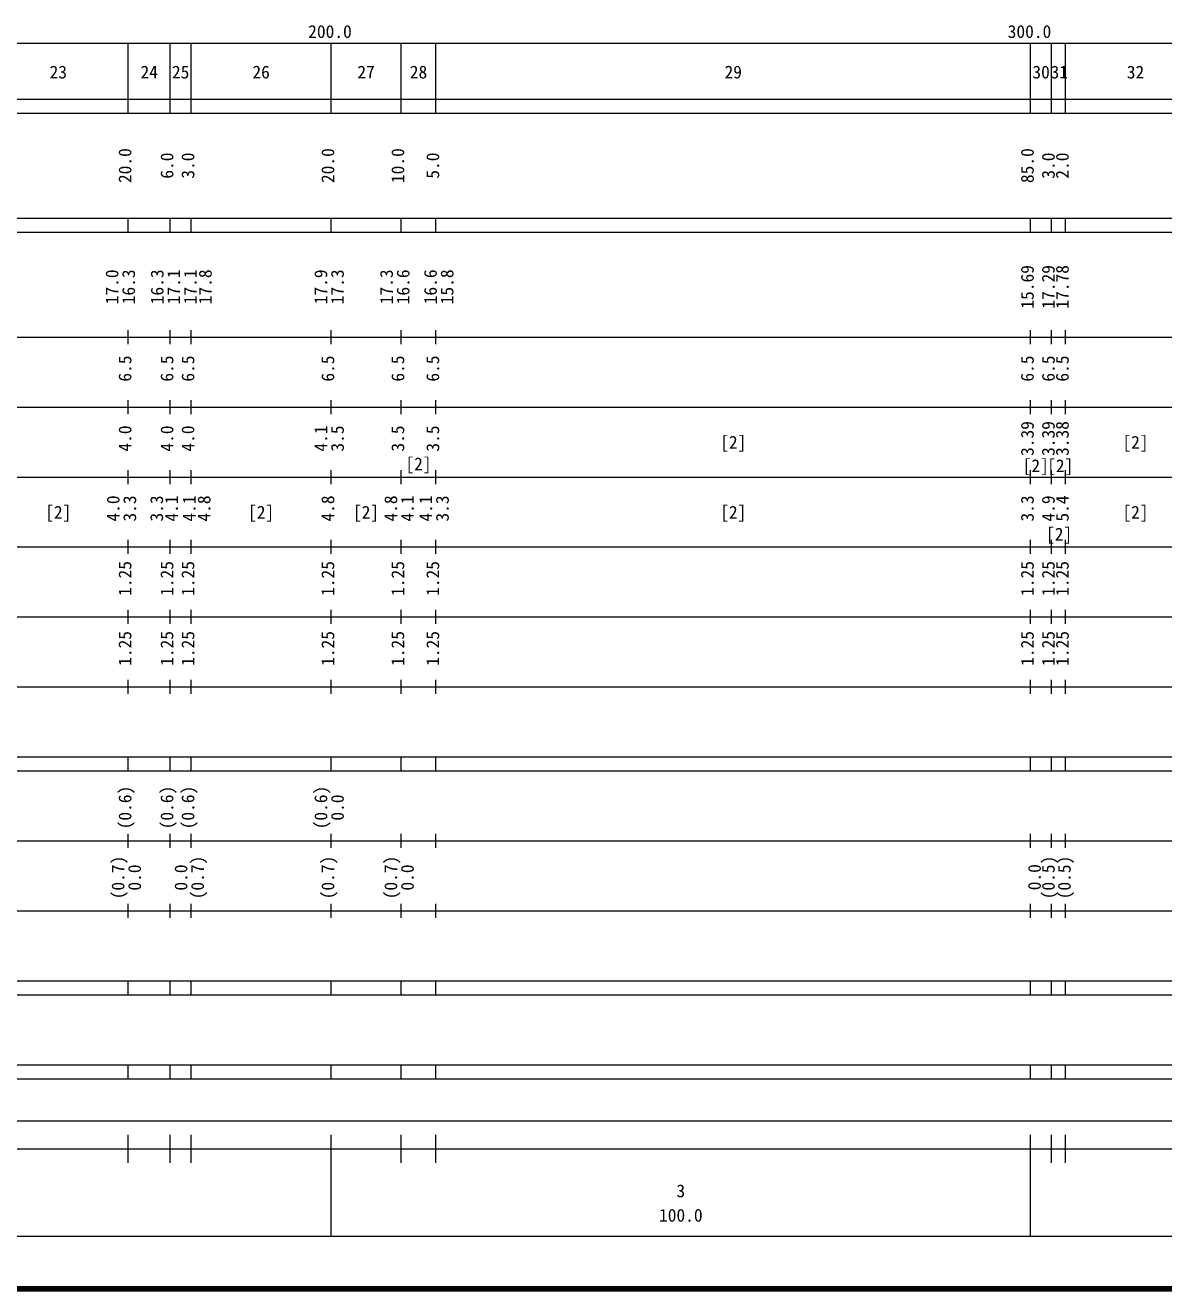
# Model space of a CAD drawing. Units: millimetres on the paper, enlarged 1000 times. Extents: x 39691 to 680000, y 20000 to 380000.
# Drawn here: x 224281 to 387038, y 20000 to 200558 of the extents above; entities that cross this region are included whole.
import ezdxf
from ezdxf.enums import TextEntityAlignment as Align

# ---------------------------------------------------------------- set-up
doc = ezdxf.new("R2010")
doc.units = ezdxf.units.MM
doc.header["$LTSCALE"] = 1000
doc.layers.add('M-TTL', color=2, linetype='Continuous', lineweight=140)
doc.layers.add('M-TTL-BAND', color=7, linetype='Continuous', lineweight=13)
doc.styles.add('ＭＳ ゴシック', font='')
doc.styles.get('ＭＳ ゴシック').set_extended_font_data('MS Gothic')

msp = doc.modelspace()

# ---------------------------------------------------------------- linework, layer by layer
at = {"layer": 'M-TTL'}
msp.add_line((40000, 20000), (680000, 20000), dxfattribs=at)
at = {"layer": 'M-TTL-BAND'}
for p, q in [((68000, 198000), (579000, 198000)), ((239000, 188000), (239000, 198000)), ((245000, 188000), (245000, 198000)), ((248000, 188000), (248000, 198000)), ((268000, 188000), (268000, 198000)), ((278000, 188000), (278000, 198000)), ((283000, 188000), (283000, 198000)), ((368000, 188000), (368000, 198000)), ((371000, 188000), (371000, 198000)), ((373000, 188000), (373000, 198000)), ((40000, 190000), (579000, 190000)), ((40000, 188000), (579000, 188000)), ((40000, 173000), (579000, 173000)), ((239000, 171000), (239000, 173000)), ((245000, 171000), (245000, 173000)), ((248000, 171000), (248000, 173000)), ((268000, 171000), (268000, 173000)), ((278000, 171000), (278000, 173000)), ((283000, 171000), (283000, 173000)), ((368000, 171000), (368000, 173000)), ((371000, 171000), (371000, 173000)), ((373000, 171000), (373000, 173000)), ((40000, 171000), (579000, 171000)), ((40000, 156000), (579000, 156000)), ((239000, 155000), (239000, 157000)), ((245000, 155000), (245000, 157000)), ((248000, 155000), (248000, 157000)), ((268000, 155000), (268000, 157000)), ((278000, 155000), (278000, 157000)), ((283000, 155000), (283000, 157000)), ((368000, 155000), (368000, 157000)), ((371000, 155000), (371000, 157000)), ((373000, 155000), (373000, 157000)), ((239000, 145000), (239000, 147000)), ((245000, 145000), (245000, 147000)), ((248000, 145000), (248000, 147000)), ((268000, 145000), (268000, 147000)), ((278000, 145000), (278000, 147000)), ((283000, 145000), (283000, 147000)), ((368000, 145000), (368000, 147000)), ((371000, 145000), (371000, 147000)), ((373000, 145000), (373000, 147000)), ((46000, 146000), (579000, 146000)), ((52000, 136000), (579000, 136000)), ((239000, 135000), (239000, 137000)), ((245000, 135000), (245000, 137000)), ((248000, 135000), (248000, 137000)), ((268000, 135000), (268000, 137000)), ((278000, 135000), (278000, 137000)), ((283000, 135000), (283000, 137000)), ((368000, 135000), (368000, 137000)), ((371000, 135000), (371000, 137000)), ((373000, 135000), (373000, 137000)), ((239000, 125000), (239000, 127000)), ((245000, 125000), (245000, 127000)), ((248000, 125000), (248000, 127000)), ((268000, 125000), (268000, 127000)), ((278000, 125000), (278000, 127000)), ((283000, 125000), (283000, 127000)), ((368000, 125000), (368000, 127000)), ((371000, 125000), (371000, 127000)), ((373000, 125000), (373000, 127000)), ((46000, 126000), (579000, 126000)), ((52000, 116000), (579000, 116000)), ((239000, 115000), (239000, 117000)), ((245000, 115000), (245000, 117000)), ((248000, 115000), (248000, 117000)), ((268000, 115000), (268000, 117000)), ((278000, 115000), (278000, 117000)), ((283000, 115000), (283000, 117000)), ((368000, 115000), (368000, 117000)), ((371000, 115000), (371000, 117000)), ((373000, 115000), (373000, 117000)), ((239000, 105000), (239000, 107000)), ((245000, 105000), (245000, 107000)), ((248000, 105000), (248000, 107000)), ((268000, 105000), (268000, 107000)), ((278000, 105000), (278000, 107000)), ((283000, 105000), (283000, 107000)), ((368000, 105000), (368000, 107000)), ((371000, 105000), (371000, 107000)), ((373000, 105000), (373000, 107000)), ((46000, 106000), (579000, 106000)), ((40000, 96000), (579000, 96000)), ((239000, 94000), (239000, 96000)), ((245000, 94000), (245000, 96000)), ((248000, 94000), (248000, 96000)), ((268000, 94000), (268000, 96000)), ((278000, 94000), (278000, 96000)), ((283000, 94000), (283000, 96000)), ((368000, 94000), (368000, 96000)), ((371000, 94000), (371000, 96000)), ((373000, 94000), (373000, 96000)), ((40000, 94000), (579000, 94000)), ((239000, 83000), (239000, 85000)), ((245000, 83000), (245000, 85000)), ((248000, 83000), (248000, 85000)), ((268000, 83000), (268000, 85000)), ((278000, 83000), (278000, 85000)), ((283000, 83000), (283000, 85000)), ((368000, 83000), (368000, 85000)), ((371000, 83000), (371000, 85000)), ((373000, 83000), (373000, 85000)), ((49000, 84000), (579000, 84000)), ((239000, 73000), (239000, 75000)), ((245000, 73000), (245000, 75000)), ((248000, 73000), (248000, 75000)), ((268000, 73000), (268000, 75000)), ((278000, 73000), (278000, 75000)), ((283000, 73000), (283000, 75000)), ((368000, 73000), (368000, 75000)), ((371000, 73000), (371000, 75000)), ((373000, 73000), (373000, 75000)), ((39691, 74000), (578691, 74000)), ((40000, 64000), (579000, 64000)), ((239000, 62000), (239000, 64000)), ((245000, 62000), (245000, 64000)), ((248000, 62000), (248000, 64000)), ((268000, 62000), (268000, 64000)), ((278000, 62000), (278000, 64000)), ((283000, 62000), (283000, 64000)), ((368000, 62000), (368000, 64000)), ((371000, 62000), (371000, 64000)), ((373000, 62000), (373000, 64000)), ((40000, 62000), (579000, 62000)), ((40000, 52000), (579000, 52000)), ((239000, 50000), (239000, 52000)), ((245000, 50000), (245000, 52000)), ((248000, 50000), (248000, 52000)), ((268000, 50000), (268000, 52000)), ((278000, 50000), (278000, 52000)), ((283000, 50000), (283000, 52000)), ((368000, 50000), (368000, 52000)), ((371000, 50000), (371000, 52000)), ((373000, 50000), (373000, 52000)), ((40000, 50000), (579000, 50000)), ((71000, 44000), (565000, 44000)), ((239000, 38000), (239000, 42000)), ((245000, 38000), (245000, 42000)), ((248000, 38000), (248000, 42000)), ((268000, 27500), (268000, 42000)), ((278000, 38000), (278000, 42000)), ((283000, 38000), (283000, 42000)), ((368000, 27500), (368000, 42000)), ((371000, 38000), (371000, 42000)), ((373000, 38000), (373000, 42000)), ((40000, 40000), (579000, 40000)), ((68000, 27500), (579000, 27500))]:
    msp.add_line(p, q, dxfattribs=at)

# ---------------------------------------------------------------- texts
at = {"layer": 'M-TTL-BAND', "style": 'ＭＳ ゴシック'}
for s, p in [('200.0', (267844, 198195)), ('300.0', (367844, 198195)), ('23', (229000, 192405)), ('24', (242000, 192405)), ('25', (246500, 192405)), ('26', (258000, 192405)), ('27', (273000, 192405)), ('28', (280500, 192405)), ('29', (325500, 192405)), ('30', (369503, 192405)), ('31', (372101, 192405)), ('32', (383000, 192405)), ('[2]', (325500, 139500)), ('[2]', (383000, 139500)), ('[2]', (280500, 136402)), ('[2]', (368742, 136153)), ('[2]', (372240, 136145)), ('[2]', (229000, 129500)), ('[2]', (258000, 129500)), ('[2]', (273000, 129500)), ('[2]', (325500, 129500)), ('[2]', (383000, 129500)), ('[2]', (372081, 126374)), ('3', (318000, 32523)), ('100.0', (318000, 29033))]:
    msp.add_text(s, height=1833, dxfattribs=at).set_placement(p, align=Align.BOTTOM_CENTER)
for s, p in [('20.0', (240000, 180500)), ('20.0', (269000, 180500)), ('10.0', (279000, 180500)), ('85.0', (369000, 180500)), ('6.0', (246000, 180500)), ('3.0', (249000, 180500)), ('5.0', (284000, 180500)), ('3.0', (372000, 180500)), ('2.0', (374000, 180500)), ('15.69', (369000, 163174)), ('17.29', (372000, 163174)), ('17.78', (374000, 163174)), ('17.0', (238146, 163174)), ('16.3', (240516, 163174)), ('16.3', (244598, 163174)), ('17.1', (246968, 163174)), ('17.1', (249337, 163174)), ('17.8', (251481, 163174)), ('17.9', (268000, 163174)), ('17.3', (270370, 163174)), ('17.3', (277384, 163174)), ('16.6', (279754, 163174)), ('16.6', (283672, 163174)), ('15.8', (286042, 163174)), ('6.5', (240000, 151500)), ('6.5', (246000, 151500)), ('6.5', (249000, 151500)), ('6.5', (269000, 151500)), ('6.5', (279000, 151500)), ('6.5', (284000, 151500)), ('6.5', (369000, 151500)), ('6.5', (372000, 151500)), ('6.5', (374000, 151500)), ('4.0', (240000, 141500)), ('4.0', (246000, 141500)), ('4.0', (249000, 141500)), ('4.1', (268000, 141500)), ('3.5', (270370, 141500)), ('3.5', (279000, 141500)), ('3.5', (284000, 141500)), ('3.39', (369000, 141500)), ('3.39', (372000, 141500)), ('3.38', (374000, 141500)), ('4.0', (238307, 131500)), ('3.3', (240677, 131500)), ('3.3', (244528, 131500)), ('4.1', (246652, 131500)), ('4.1', (249179, 131500)), ('4.8', (251304, 131500)), ('4.8', (269000, 131500)), ('4.8', (278000, 131500)), ('4.1', (280370, 131500)), ('4.1', (283000, 131500)), ('3.3', (285370, 131500)), ('3.3', (369000, 131500)), ('4.9', (372000, 131500)), ('5.4', (374000, 131500)), ('1.25', (240000, 121500)), ('1.25', (246000, 121500)), ('1.25', (249000, 121500)), ('1.25', (269000, 121500)), ('1.25', (279000, 121500)), ('1.25', (284000, 121500)), ('1.25', (369000, 121500)), ('1.25', (372000, 121500)), ('1.25', (374000, 121500)), ('1.25', (240000, 111500)), ('1.25', (246000, 111500)), ('1.25', (249000, 111500)), ('1.25', (269000, 111500)), ('1.25', (279000, 111500)), ('1.25', (284000, 111500)), ('1.25', (369000, 111500)), ('1.25', (372000, 111500)), ('1.25', (374000, 111500)), ('(0.6)', (240000, 88764)), ('(0.6)', (246000, 88764)), ('(0.6)', (249000, 88764)), ('(0.6)', (268000, 88764)), ('0.0', (270370, 88764)), ('(0.7)', (239000, 78764)), ('(0.7)', (250370, 78764)), ('(0.7)', (269000, 78764)), ('(0.7)', (278000, 78764)), ('(0.5)', (372000, 78764)), ('(0.5)', (374287, 78764)), ('0.0', (241370, 78764)), ('0.0', (248000, 78764)), ('0.0', (280370, 78764)), ('0.0', (370021, 78812))]:
    msp.add_text(s, height=1833, rotation=90, dxfattribs=at).set_placement(p, align=Align.BOTTOM_CENTER)

doc.saveas('drawing.dxf')
